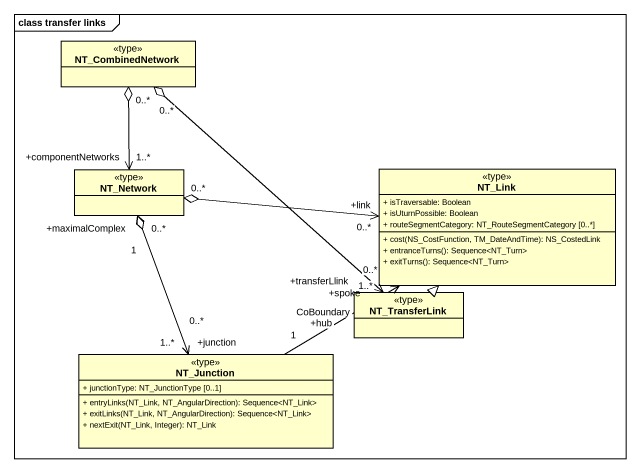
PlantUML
@startuml
mainframe class transfer links
hide circle
hide empty members
skinparam classAttributeIconSize 0
class NT_CombinedNetwork <<type>>
class NT_Network <<type>>
class NT_Link <<type>> {
  + isTraversable: Boolean
  + isUturnPossible: Boolean
  + routeSegmentCategory: NT_RouteSegmentCategory [0..*]
  + cost(NS_CostFunction, TM_DateAndTime): NS_CostedLink
  + entranceTurns(): Sequence<NT_Turn>
  + exitTurns(): Sequence<NT_Turn>
}
class NT_TransferLink <<type>>
class NT_Junction <<type>> {
  + junctionType: NT_JunctionType [0..1]
  + entryLinks(NT_Link, NT_AngularDirection): Sequence<NT_Link>
  + exitLinks(NT_Link, NT_AngularDirection): Sequence<NT_Link>
  + nextExit(NT_Link, Integer): NT_Link
}
NT_CombinedNetwork "0..*" o--> "+transferLlink\n0..*" NT_TransferLink
NT_Network "+componentNetworks\n1..*" <-up-o "0..*" NT_CombinedNetwork
NT_Link "+link\n0..*" <-left-o "0..*" NT_Network
NT_TransferLink -up-|> NT_Link
NT_Junction "+junction\n1..*" <-up-o "0..*" NT_Network
NT_Junction "0..*" -up-> "+maximalComplex\n1" NT_Network
NT_Junction "+hub\n1" -right-> "+spoke\n1..*" NT_Link : CoBoundary
@enduml
